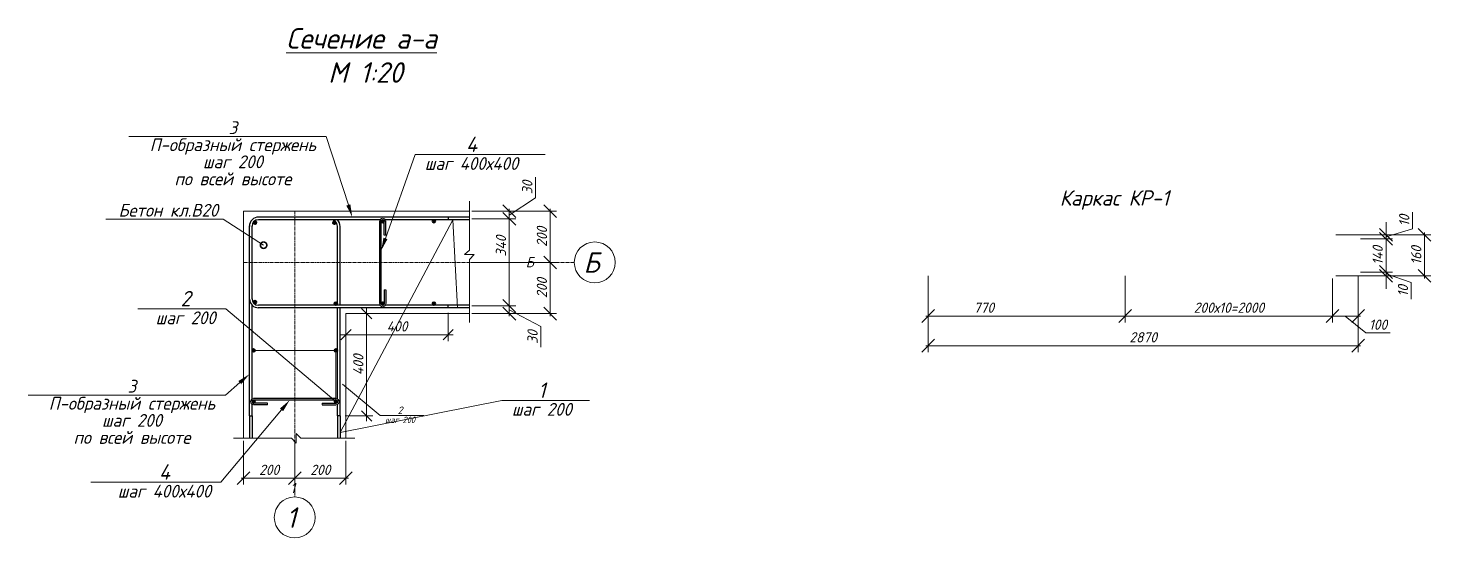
# Model space of a CAD drawing. Header units: millimetres. Extents: x 339888 to 1025294, y -263818 to -40540.
# Drawn here: x 405621 to 411104, y -134283 to -132291 of the extents above; entities that cross this region are included whole.
import ezdxf
from ezdxf import colors
from ezdxf.entities.mleader import LeaderData, LeaderLine
from ezdxf.math import Vec2, Vec3

# ---------------------------------------------------------------- set-up
doc = ezdxf.new("R2010")
doc.units = ezdxf.units.MM
doc.linetypes.add('CENTERX2', pattern=[101.6, 63.5, -12.7, 12.7, -12.7])
doc.layers.get('0').update_dxf_attribs({"lineweight": 15})
for name, color, linetype, lineweight in [('0 @ 10', 7, 'Continuous', 15), ('0 @ 20', 7, 'Continuous', 15), ('Примечания @ 10', 7, 'Continuous', 18), ('Примечания @ 20', 7, 'Continuous', 18), ('Размеры', 250, 'Continuous', 18), ('Размеры @ 20', 250, 'Continuous', 18)]:
    doc.layers.add(name, color=color, linetype=linetype, lineweight=lineweight)
doc.styles.add('ГОСТ 2', font='GOST_Common Italic.ttf', dxfattribs={"height": 2})
doc.styles.add('ГОСТ 2.5', font='GOST_Common Italic.ttf', dxfattribs={"height": 2.5})
doc.styles.add('ГОСТ 3', font='GOST_Common Italic.ttf', dxfattribs={"height": 3})
doc.dimstyles.new('ГОСТ_2.0К', dxfattribs={"dimtxt": 2, "dimasz": 2.5, "dimexe": 1.25, "dimexo": 0.5, "dimtad": 1, "dimdec": 0, "dimtxsty": 'ГОСТ 2', "dimblk": 'OBLIQUE', "dimcen": -2.5, "dimdle": 0.5, "dimclrd": 256, "dimclre": 256, "dimclrt": 256, "dimadec": 1, "dimazin": 0, "dimtfac": 1, "dimtdec": 0, "dimtmove": 0, "dimatfit": 3, "dimfxl": 1, "dimlwd": 15, "dimlwe": 15, "dimarcsym": 1})
doc.dimstyles.new('ГОСТ_2К', dxfattribs={"dimtxt": 2, "dimasz": 2, "dimexe": 1.25, "dimexo": 1, "dimtad": 1, "dimdec": 0, "dimtxsty": 'ГОСТ 2', "dimblk": 'OBLIQUE', "dimcen": -2.5, "dimdle": 1, "dimclrd": 251, "dimclre": 251, "dimclrt": 256, "dimadec": 1, "dimazin": 0, "dimtfac": 1, "dimtdec": 0, "dimtmove": 0, "dimatfit": 3, "dimfxl": 1, "dimlwd": 15, "dimlwe": 15, "dimarcsym": 1})

# ---------------------------------------------------------------- blocks, each defined once
blk = doc.blocks.new('_Oblique')
at = {"color": 0, "linetype": 'ByBlock', "lineweight": -2}
blk.add_line((-0.5, -0.5), (0.5, 0.5), dxfattribs=at)
blk = doc.blocks.new('*D850')
at = {"lineweight": 15, "transparency": 16777216}
for p, q in [((407356, -133006.5), (407686.9, -133006.5)), ((407661.9, -133216.5), (407661.9, -132996.5)), ((407356, -133206.5), (407686.9, -133206.5))]:
    blk.add_line(p, q, dxfattribs=at)
at = {"layer": 'Defpoints', "color": 0, "lineweight": 15, "transparency": 16777216}
for p in [(407346, -133006.5), (407661.9, -133006.5), (407346, -133206.5)]:
    blk.add_point(p, dxfattribs=at)
at = {"lineweight": 15, "transparency": 16777216, "xscale": 50, "yscale": 50, "zscale": 50}
for p, rotation in [((407661.9, -133006.5), 90), ((407661.9, -133206.5), 270)]:
    blk.add_blockref('_Oblique', p, dxfattribs=dict(at, rotation=rotation))
at = {"lineweight": 15, "transparency": 16777216, "insert": (407629.4, -133106.5), "char_height": 40, "attachment_point": 5, "rotation": 90, "style": 'ГОСТ 2'}
blk.add_mtext('200', dxfattribs=at)
blk = doc.blocks.new('*D847')
at = {"lineweight": 15, "transparency": 16777216}
for p, q in [((407356, -133206.5), (407686.9, -133206.5)), ((407661.9, -133196.5), (407661.9, -133416.5)), ((407356, -133406.5), (407686.9, -133406.5))]:
    blk.add_line(p, q, dxfattribs=at)
at = {"layer": 'Defpoints', "color": 0, "lineweight": 15, "transparency": 16777216}
for p in [(407346, -133206.5), (407346, -133406.5), (407661.9, -133406.5)]:
    blk.add_point(p, dxfattribs=at)
at = {"lineweight": 15, "transparency": 16777216, "xscale": 50, "yscale": 50, "zscale": 50}
for p, rotation in [((407661.9, -133206.5), 90), ((407661.9, -133406.5), 270)]:
    blk.add_blockref('_Oblique', p, dxfattribs=dict(at, rotation=rotation))
at = {"lineweight": 15, "transparency": 16777216, "insert": (407629.4, -133306.5), "char_height": 40, "attachment_point": 5, "rotation": 90, "style": 'ГОСТ 2'}
blk.add_mtext('200', dxfattribs=at)
blk = doc.blocks.new('*D849')
at = {"lineweight": 15, "transparency": 16777216}
for p, q in [((407356, -133036.4), (407527, -133036.4)), ((407502, -133026.4), (407502, -133386.7)), ((407356, -133376.7), (407527, -133376.7))]:
    blk.add_line(p, q, dxfattribs=at)
at = {"layer": 'Defpoints', "color": 0, "lineweight": 15, "transparency": 16777216}
for p in [(407346, -133036.4), (407346, -133376.7), (407502, -133376.7)]:
    blk.add_point(p, dxfattribs=at)
at = {"lineweight": 15, "transparency": 16777216, "xscale": 50, "yscale": 50, "zscale": 50}
for p, rotation in [((407502, -133036.4), 90), ((407502, -133376.7), 270)]:
    blk.add_blockref('_Oblique', p, dxfattribs=dict(at, rotation=rotation))
at = {"lineweight": 15, "transparency": 16777216, "insert": (407469.5, -133142.7), "char_height": 40, "attachment_point": 5, "rotation": 90, "style": 'ГОСТ 2'}
blk.add_mtext('340', dxfattribs=at)
blk = doc.blocks.new('*D851')
at = {"lineweight": 15, "transparency": 16777216}
for p, q in [((407356, -133376.7), (407527, -133376.7)), ((407502, -133366.7), (407502, -133416.5)), ((407502, -133391.6), (407625.5, -133457.3)), ((407356, -133406.5), (407527, -133406.5)), ((407625.5, -133457.3), (407625.5, -133538.2))]:
    blk.add_line(p, q, dxfattribs=at)
at = {"layer": 'Defpoints', "color": 0, "lineweight": 15, "transparency": 16777216}
for p in [(407346, -133376.7), (407346, -133406.5), (407502, -133406.5)]:
    blk.add_point(p, dxfattribs=at)
at = {"lineweight": 15, "transparency": 16777216, "xscale": 50, "yscale": 50, "zscale": 50}
for p, rotation in [((407502, -133376.7), 90), ((407502, -133406.5), 270)]:
    blk.add_blockref('_Oblique', p, dxfattribs=dict(at, rotation=rotation))
at = {"lineweight": 15, "transparency": 16777216, "insert": (407593, -133497.8), "char_height": 40, "attachment_point": 5, "rotation": 90, "style": 'ГОСТ 2'}
blk.add_mtext('30', dxfattribs=at)
blk = doc.blocks.new('*D848')
at = {"lineweight": 15, "transparency": 16777216}
for p, q in [((407604.8, -132954.1), (407604.8, -132873.1)), ((407502, -133021.4), (407604.8, -132954.1)), ((407356, -133006.5), (407527, -133006.5)), ((407502, -133046.4), (407502, -132996.5)), ((407356, -133036.4), (407527, -133036.4))]:
    blk.add_line(p, q, dxfattribs=at)
at = {"layer": 'Defpoints', "color": 0, "lineweight": 15, "transparency": 16777216}
for p in [(407346, -133006.5), (407502, -133006.5), (407346, -133036.4)]:
    blk.add_point(p, dxfattribs=at)
at = {"lineweight": 15, "transparency": 16777216, "xscale": 50, "yscale": 50, "zscale": 50}
for p, rotation in [((407502, -133006.5), 90), ((407502, -133036.4), 270)]:
    blk.add_blockref('_Oblique', p, dxfattribs=dict(at, rotation=rotation))
at = {"lineweight": 15, "transparency": 16777216, "insert": (407572.3, -132913.6), "char_height": 40, "attachment_point": 5, "rotation": 90, "style": 'ГОСТ 2'}
blk.add_mtext('30', dxfattribs=at)
blk = doc.blocks.new('*U1012')
at = {"layer": '0 @ 10', "color": 146, "lineweight": 15, "true_color": 0x006066, "style": 'ГОСТ 3'}
blk.add_text('1', height=40, dxfattribs=at).set_placement((406646.5, -134107.8))
at = {"layer": '0 @ 20', "color": 146, "lineweight": 15, "true_color": 0x006066, "style": 'ГОСТ 3'}
blk.add_text('1', height=80, dxfattribs=at).set_placement((406630.3, -134243.5))
blk = doc.blocks.new('*D844')
at = {"lineweight": 15, "transparency": 16777216}
for p, q in [((406463.5, -133903.8), (406463.5, -134074.4)), ((406673.5, -134049.4), (406453.5, -134049.4)), ((406663.5, -134113), (406663.5, -134024.4))]:
    blk.add_line(p, q, dxfattribs=at)
at = {"layer": 'Defpoints', "color": 0, "lineweight": 15, "transparency": 16777216}
for p in [(406463.5, -133893.8), (406463.5, -134049.4), (406663.5, -134123)]:
    blk.add_point(p, dxfattribs=at)
at = {"lineweight": 15, "transparency": 16777216, "xscale": 50, "yscale": 50, "zscale": 50, "rotation": 180}
blk.add_blockref('_Oblique', (406463.5, -134049.4), dxfattribs=at)
at = {"lineweight": 15, "transparency": 16777216, "xscale": 50, "yscale": 50, "zscale": 50}
blk.add_blockref('_Oblique', (406663.5, -134049.4), dxfattribs=at)
at = {"lineweight": 15, "transparency": 16777216, "insert": (406563.5, -134016.9), "char_height": 40, "attachment_point": 5, "style": 'ГОСТ 2'}
blk.add_mtext('200', dxfattribs=at)
blk = doc.blocks.new('*D843')
at = {"lineweight": 15, "transparency": 16777216}
for p, q in [((406663.5, -133903.8), (406663.5, -134074.4)), ((406863.5, -133903.8), (406863.5, -134074.4)), ((406653.5, -134049.4), (406873.5, -134049.4))]:
    blk.add_line(p, q, dxfattribs=at)
at = {"layer": 'Defpoints', "color": 0, "lineweight": 15, "transparency": 16777216}
for p in [(406663.5, -133893.8), (406863.5, -133893.8), (406863.5, -134049.4)]:
    blk.add_point(p, dxfattribs=at)
at = {"lineweight": 15, "transparency": 16777216, "xscale": 50, "yscale": 50, "zscale": 50, "rotation": 180}
blk.add_blockref('_Oblique', (406663.5, -134049.4), dxfattribs=at)
at = {"lineweight": 15, "transparency": 16777216, "xscale": 50, "yscale": 50, "zscale": 50}
blk.add_blockref('_Oblique', (406863.5, -134049.4), dxfattribs=at)
at = {"lineweight": 15, "transparency": 16777216, "insert": (406763.5, -134016.9), "char_height": 40, "attachment_point": 5, "style": 'ГОСТ 2'}
blk.add_mtext('200', dxfattribs=at)
blk = doc.blocks.new('*U1013')
at = {"layer": '0 @ 10', "color": 146, "lineweight": 15, "true_color": 0x006066, "style": 'ГОСТ 3'}
blk.add_text('Б', height=40, dxfattribs=at).set_placement((407566.5, -133225.3))
at = {"layer": '0 @ 20', "color": 146, "lineweight": 15, "true_color": 0x006066, "style": 'ГОСТ 3'}
blk.add_text('Б', height=80, dxfattribs=at).set_placement((407792.2, -133246.7))
blk = doc.blocks.new('*D835')
at = {"lineweight": 15, "transparency": 16777216}
for p, q in [((409139.4, -133259), (409139.4, -133440.8)), ((409909.4, -133259), (409909.4, -133440.8)), ((409129.4, -133415.8), (409919.4, -133415.8))]:
    blk.add_line(p, q, dxfattribs=at)
at = {"layer": 'Defpoints', "color": 0, "lineweight": 15, "transparency": 16777216}
for p in [(409139.4, -133249), (409909.4, -133249), (409909.4, -133415.8)]:
    blk.add_point(p, dxfattribs=at)
at = {"lineweight": 15, "transparency": 16777216, "xscale": 50, "yscale": 50, "zscale": 50, "rotation": 180}
blk.add_blockref('_Oblique', (409139.4, -133415.8), dxfattribs=at)
at = {"lineweight": 15, "transparency": 16777216, "xscale": 50, "yscale": 50, "zscale": 50}
blk.add_blockref('_Oblique', (409909.4, -133415.8), dxfattribs=at)
at = {"lineweight": 15, "transparency": 16777216, "insert": (409356.7, -133383.1), "char_height": 40, "attachment_point": 5, "style": 'ГОСТ 2'}
blk.add_mtext('770', dxfattribs=at)
blk = doc.blocks.new('*D836')
at = {"lineweight": 15, "transparency": 16777216}
for p, q in [((409909.4, -133269), (409909.4, -133440.8)), ((410719.4, -133269), (410719.4, -133440.8)), ((409899.4, -133415.8), (410729.4, -133415.8))]:
    blk.add_line(p, q, dxfattribs=at)
at = {"layer": 'Defpoints', "color": 0, "lineweight": 15, "transparency": 16777216}
for p in [(409909.4, -133259), (410719.4, -133259), (410719.4, -133415.8)]:
    blk.add_point(p, dxfattribs=at)
at = {"lineweight": 15, "transparency": 16777216, "xscale": 50, "yscale": 50, "zscale": 50, "rotation": 180}
blk.add_blockref('_Oblique', (409909.4, -133415.8), dxfattribs=at)
at = {"lineweight": 15, "transparency": 16777216, "xscale": 50, "yscale": 50, "zscale": 50}
blk.add_blockref('_Oblique', (410719.4, -133415.8), dxfattribs=at)
at = {"lineweight": 15, "transparency": 16777216, "insert": (410314.4, -133383.3), "char_height": 40, "attachment_point": 5, "style": 'ГОСТ 2'}
blk.add_mtext('200х10=2000', dxfattribs=at)
blk = doc.blocks.new('*D837')
at = {"lineweight": 15, "transparency": 16777216}
for p, q in [((410719.4, -133269), (410719.4, -133440.8)), ((410819.4, -133259), (410819.4, -133440.8)), ((410709.4, -133415.8), (410829.4, -133415.8)), ((410769.4, -133415.8), (410850.1, -133482.1)), ((410850.1, -133482.1), (410944.4, -133482.1))]:
    blk.add_line(p, q, dxfattribs=at)
at = {"layer": 'Defpoints', "color": 0, "lineweight": 15, "transparency": 16777216}
for p in [(410719.4, -133259), (410819.4, -133249), (410819.4, -133415.8)]:
    blk.add_point(p, dxfattribs=at)
at = {"lineweight": 15, "transparency": 16777216, "xscale": 50, "yscale": 50, "zscale": 50, "rotation": 180}
blk.add_blockref('_Oblique', (410719.4, -133415.8), dxfattribs=at)
at = {"lineweight": 15, "transparency": 16777216, "xscale": 50, "yscale": 50, "zscale": 50}
blk.add_blockref('_Oblique', (410819.4, -133415.8), dxfattribs=at)
at = {"lineweight": 15, "transparency": 16777216, "insert": (410897.3, -133449.6), "char_height": 40, "attachment_point": 5, "style": 'ГОСТ 2'}
blk.add_mtext('100', dxfattribs=at)
blk = doc.blocks.new('*D838')
at = {"lineweight": 15, "transparency": 16777216}
for p, q in [((410829.4, -133114), (410953.5, -133114)), ((410928.5, -133104), (410928.5, -133254)), ((410829.4, -133244), (410953.5, -133244))]:
    blk.add_line(p, q, dxfattribs=at)
at = {"layer": 'Defpoints', "color": 0, "lineweight": 15, "transparency": 16777216}
for p in [(410819.4, -133114), (410819.4, -133244), (410928.5, -133244)]:
    blk.add_point(p, dxfattribs=at)
at = {"lineweight": 15, "transparency": 16777216, "xscale": 50, "yscale": 50, "zscale": 50}
for p, rotation in [((410928.5, -133114), 90), ((410928.5, -133244), 270)]:
    blk.add_blockref('_Oblique', p, dxfattribs=dict(at, rotation=rotation))
at = {"lineweight": 15, "transparency": 16777216, "insert": (410896, -133179), "char_height": 40, "attachment_point": 5, "rotation": 90, "style": 'ГОСТ 2'}
blk.add_mtext('140', dxfattribs=at)
blk = doc.blocks.new('*D839')
at = {"lineweight": 15, "transparency": 16777216}
for p, q in [((410928.5, -133244), (410928.5, -133194)), ((410732.4, -133259), (410953.5, -133259)), ((410829.4, -133244), (410953.5, -133244)), ((410928.5, -133244), (410928.5, -133259)), ((410928.5, -133244), (410928.5, -133259)), ((410928.5, -133251.5), (411027.2, -133284.9)), ((410928.5, -133259), (410928.5, -133309)), ((411027.2, -133284.9), (411027.2, -133350.2))]:
    blk.add_line(p, q, dxfattribs=at)
at = {"layer": 'Defpoints', "color": 0, "lineweight": 15, "transparency": 16777216}
for p in [(410722.4, -133259), (410819.4, -133244), (410928.5, -133259)]:
    blk.add_point(p, dxfattribs=at)
at = {"lineweight": 15, "transparency": 16777216, "xscale": 50, "yscale": 50, "zscale": 50}
for p, rotation in [((410928.5, -133244), 270), ((410928.5, -133259), 90)]:
    blk.add_blockref('_Oblique', p, dxfattribs=dict(at, rotation=rotation))
at = {"lineweight": 15, "transparency": 16777216, "insert": (410994.7, -133317.5), "char_height": 40, "attachment_point": 5, "rotation": 90, "style": 'ГОСТ 2'}
blk.add_mtext('10', dxfattribs=at)
blk = doc.blocks.new('*D840')
at = {"lineweight": 15, "transparency": 16777216}
for p, q in [((411032.2, -133075.4), (411032.2, -133010.1)), ((410928.5, -133099), (410928.5, -133049)), ((410732.4, -133099), (410953.5, -133099)), ((410829.4, -133114), (410953.5, -133114)), ((410928.5, -133106.5), (411032.2, -133075.4)), ((410928.5, -133114), (410928.5, -133099)), ((410928.5, -133114), (410928.5, -133099)), ((410928.5, -133114), (410928.5, -133164))]:
    blk.add_line(p, q, dxfattribs=at)
at = {"layer": 'Defpoints', "color": 0, "lineweight": 15, "transparency": 16777216}
for p in [(410722.4, -133099), (410819.4, -133114), (410928.5, -133099)]:
    blk.add_point(p, dxfattribs=at)
at = {"lineweight": 15, "transparency": 16777216, "xscale": 50, "yscale": 50, "zscale": 50}
for p, rotation in [((410928.5, -133099), 270), ((410928.5, -133114), 90)]:
    blk.add_blockref('_Oblique', p, dxfattribs=dict(at, rotation=rotation))
at = {"lineweight": 15, "transparency": 16777216, "insert": (410999.7, -133042.7), "char_height": 40, "attachment_point": 5, "rotation": 90, "style": 'ГОСТ 2'}
blk.add_mtext('10', dxfattribs=at)
blk = doc.blocks.new('*D841')
at = {"lineweight": 15, "transparency": 16777216}
for p, q in [((410732.4, -133099), (411104.1, -133099)), ((411079.1, -133089), (411079.1, -133269)), ((410732.4, -133259), (411104.1, -133259))]:
    blk.add_line(p, q, dxfattribs=at)
at = {"layer": 'Defpoints', "color": 0, "lineweight": 15, "transparency": 16777216}
for p in [(410722.4, -133099), (410722.4, -133259), (411079.1, -133259)]:
    blk.add_point(p, dxfattribs=at)
at = {"lineweight": 15, "transparency": 16777216, "xscale": 50, "yscale": 50, "zscale": 50}
for p, rotation in [((411079.1, -133099), 90), ((411079.1, -133259), 270)]:
    blk.add_blockref('_Oblique', p, dxfattribs=dict(at, rotation=rotation))
at = {"lineweight": 15, "transparency": 16777216, "insert": (411046.6, -133179), "char_height": 40, "attachment_point": 5, "rotation": 90, "style": 'ГОСТ 2'}
blk.add_mtext('160', dxfattribs=at)
blk = doc.blocks.new('*D842')
at = {"lineweight": 15, "transparency": 16777216}
for p, q in [((409139.4, -133259), (409139.4, -133556.8)), ((410819.4, -133259), (410819.4, -133556.8)), ((410829.4, -133531.8), (409129.4, -133531.8))]:
    blk.add_line(p, q, dxfattribs=at)
at = {"layer": 'Defpoints', "color": 0, "lineweight": 15, "transparency": 16777216}
for p in [(409139.4, -133249), (410819.4, -133249), (409139.4, -133531.8)]:
    blk.add_point(p, dxfattribs=at)
at = {"lineweight": 15, "transparency": 16777216, "xscale": 50, "yscale": 50, "zscale": 50, "rotation": 180}
blk.add_blockref('_Oblique', (409139.4, -133531.8), dxfattribs=at)
at = {"lineweight": 15, "transparency": 16777216, "xscale": 50, "yscale": 50, "zscale": 50}
blk.add_blockref('_Oblique', (410819.4, -133531.8), dxfattribs=at)
at = {"lineweight": 15, "transparency": 16777216, "insert": (409979.4, -133499), "char_height": 40, "attachment_point": 5, "style": 'ГОСТ 2'}
blk.add_mtext('2870', dxfattribs=at)
blk = doc.blocks.new('*D845')
at = {"layer": 'Defpoints', "color": 0, "lineweight": 15, "transparency": 16777216}
for p in [(407263.2, -133383.5), (406863.5, -133406.5), (407263.2, -133488.9)]:
    blk.add_point(p, dxfattribs=at)
at = {"layer": 'Размеры', "color": 251, "lineweight": 15, "transparency": 16777216}
for p, q in [((406863.5, -133426.5), (406863.5, -133513.9)), ((407263.2, -133403.5), (407263.2, -133513.9)), ((406843.5, -133488.9), (407283.2, -133488.9))]:
    blk.add_line(p, q, dxfattribs=at)
at = {"layer": 'Размеры', "color": 251, "lineweight": 15, "transparency": 16777216, "xscale": 40, "yscale": 40, "zscale": 40, "rotation": 180}
blk.add_blockref('_Oblique', (406863.5, -133488.9), dxfattribs=at)
at = {"layer": 'Размеры', "color": 251, "lineweight": 15, "transparency": 16777216, "xscale": 40, "yscale": 40, "zscale": 40}
blk.add_blockref('_Oblique', (407263.2, -133488.9), dxfattribs=at)
at = {"layer": 'Размеры', "lineweight": 15, "transparency": 16777216, "insert": (407063.3, -133456.4), "char_height": 40, "attachment_point": 5, "style": 'ГОСТ 2'}
blk.add_mtext('400', dxfattribs=at)
blk = doc.blocks.new('_DotSmall')
at = {"color": 0, "linetype": 'ByBlock', "const_width": 0.5}
blk.add_lwpolyline([(-0.0625, 0, 1), (0.0625, 0, 1)], format="xyb", close=True, dxfattribs=at)
blk = doc.blocks.new('*D846')
at = {"layer": 'Defpoints', "color": 0, "lineweight": 15, "transparency": 16777216}
for p in [(406863.5, -133406.5), (406840.5, -133806.2), (406944.3, -133806.2)]:
    blk.add_point(p, dxfattribs=at)
at = {"layer": 'Размеры', "color": 251, "lineweight": 15, "transparency": 16777216}
for p, q in [((406944.3, -133386.5), (406944.3, -133826.2)), ((406883.5, -133406.5), (406969.3, -133406.5)), ((406860.5, -133806.2), (406969.3, -133806.2))]:
    blk.add_line(p, q, dxfattribs=at)
at = {"layer": 'Размеры', "color": 251, "lineweight": 15, "transparency": 16777216, "xscale": 40, "yscale": 40, "zscale": 40}
for p, rotation in [((406944.3, -133406.5), 90), ((406944.3, -133806.2), 270)]:
    blk.add_blockref('_Oblique', p, dxfattribs=dict(at, rotation=rotation))
at = {"layer": 'Размеры', "lineweight": 15, "transparency": 16777216, "insert": (406911.8, -133606.3), "char_height": 40, "attachment_point": 5, "rotation": 90, "style": 'ГОСТ 2'}
blk.add_mtext('400', dxfattribs=at)
blk = doc.blocks.new('_None')

msp = doc.modelspace()

# ---------------------------------------------------------------- hatches: boundary and pattern name
at = {"lineweight": 15, "ltscale": 0.2}
h = msp.add_hatch(color=252, dxfattribs=at)
h.dxf.hatch_style = 1
edge = h.paths.add_edge_path()
edge.add_arc((406508.29708, -133050.9954), 6, 0, 360)
h = msp.add_hatch(color=252, dxfattribs=at)
h.dxf.hatch_style = 1
edge = h.paths.add_edge_path()
edge.add_arc((406818.53404, -133051.1115), 6, 0, 360)
h = msp.add_hatch(color=252, dxfattribs=at)
h.dxf.hatch_style = 1
edge = h.paths.add_edge_path()
edge.add_arc((407007.4131, -133045.48121), 6, 0, 360)
h = msp.add_hatch(color=252, dxfattribs=at)
h.dxf.hatch_style = 1
edge = h.paths.add_edge_path()
edge.add_arc((407207.4131, -133045.48121), 6, 0, 360)
h = msp.add_hatch(color=252, dxfattribs=at)
h.dxf.hatch_style = 1
edge = h.paths.add_edge_path()
edge.add_arc((406508.39833, -133361.86578), 6, 0, 360)
h = msp.add_hatch(color=252, dxfattribs=at)
h.dxf.hatch_style = 1
edge = h.paths.add_edge_path()
edge.add_arc((406824.16433, -133367.48121), 6, 0, 360)
h = msp.add_hatch(color=252, dxfattribs=at)
h.dxf.hatch_style = 1
edge = h.paths.add_edge_path()
edge.add_arc((407007.4131, -133367.48121), 6, 0, 360)
h = msp.add_hatch(color=252, dxfattribs=at)
h.dxf.hatch_style = 1
edge = h.paths.add_edge_path()
edge.add_arc((407207.4131, -133367.48121), 6, 0, 360)
h = msp.add_hatch(color=252, dxfattribs=at)
h.dxf.hatch_style = 1
edge = h.paths.add_edge_path()
edge.add_arc((406502.47361, -133550.4207), 6, 0, 360)
h = msp.add_hatch(color=252, dxfattribs=at)
h.dxf.hatch_style = 1
edge = h.paths.add_edge_path()
edge.add_arc((406824.47361, -133550.4207), 6, 0, 360)
h = msp.add_hatch(color=252, dxfattribs=at)
h.dxf.hatch_style = 1
edge = h.paths.add_edge_path()
edge.add_arc((406502.47361, -133750.4207), 6, 0, 360)
h = msp.add_hatch(color=252, dxfattribs=at)
h.dxf.hatch_style = 1
edge = h.paths.add_edge_path()
edge.add_arc((406824.47361, -133750.4207), 6, 0, 360)

# ---------------------------------------------------------------- linework, layer by layer
at = {"color": 146, "linetype": 'CENTERX2', "lineweight": 15, "ltscale": 0.2, "true_color": 0x006871}
for p, q in [((406663.47361, -133006.48121), (406663.47361, -134123.03437)), ((406463.47361, -133206.48121), (407756.12883, -133206.48121))]:
    msp.add_line(p, q, dxfattribs=at)
at = {"lineweight": 30, "ltscale": 0.2}
for p, q in [((406486.47361, -133806.17025), (406486.47361, -133063.48121)), ((406496.47361, -133348.48121), (406496.47361, -133064.48121)), ((407234.16265, -133029.48121), (406521.47361, -133029.46693)), ((406805.47361, -133039.48121), (406521.47361, -133039.48121)), ((406997.0208, -133039.48121), (406805.47361, -133039.48121)), ((406830.47361, -133373.48121), (406830.47361, -133063.48121)), ((406840.47361, -133373.48121), (406840.47361, -133063.48121)), ((406995.4131, -133367.48131), (406995.4131, -133045.48121)), ((407001.4131, -133367.48121), (407001.4131, -133045.48121)), ((407013.4131, -133099.48121), (407013.4131, -133045.48121)), ((407263.16265, -133039.48121), (407017.80541, -133039.48121)), ((407019.4131, -133099.48121), (407019.4131, -133045.48121)), ((407345.99778, -133029.48121), (407234.16265, -133029.48121)), ((407263.16265, -133029.48121), (407263.16265, -133039.48121)), ((407345.99778, -133039.48121), (407263.16265, -133039.48121)), ((407013.4131, -133313.48121), (407013.4131, -133367.48121)), ((407019.4131, -133313.48121), (407019.4131, -133367.48121)), ((406496.47361, -133740.0284), (406496.47361, -133372.99651)), ((407346.73338, -133383.48121), (406520.47361, -133383.48121)), ((406997.0208, -133373.48121), (406521.4735, -133373.48121)), ((406830.47361, -133740.0284), (406830.47361, -133383.48121)), ((406840.47361, -133806.17025), (406840.47361, -133383.48121)), ((407346.73338, -133373.48121), (407017.80541, -133373.48121)), ((407263.16265, -133383.48121), (407263.16265, -133373.48121)), ((406496.47361, -133806.17025), (406496.47361, -133760.81301)), ((406824.47371, -133738.4207), (406502.47361, -133738.4207)), ((406824.47361, -133744.4207), (406502.47361, -133744.4207)), ((406556.47361, -133756.4207), (406502.47361, -133756.4207)), ((406556.47361, -133762.4207), (406502.47361, -133762.4207)), ((406770.47361, -133756.4207), (406824.47361, -133756.4207)), ((406770.47361, -133762.4207), (406824.47361, -133762.4207)), ((406830.47361, -133806.17025), (406830.47361, -133760.81301)), ((406486.47361, -133806.17025), (406486.47361, -133893.01854)), ((406486.47361, -133806.17025), (406496.47361, -133806.17025)), ((406496.47361, -133806.17025), (406496.47361, -133893.01854)), ((406830.47361, -133806.17025), (406830.47361, -133893.01854)), ((406840.47361, -133806.17025), (406830.47361, -133806.17025)), ((406840.47361, -133806.17025), (406840.47361, -133893.01854))]:
    msp.add_line(p, q, dxfattribs=at)
at = {"lineweight": 15}
for p, q in [((407013.4131, -133099.48121), (407019.4131, -133099.48121)), ((407013.4131, -133313.48121), (407019.4131, -133313.48121)), ((406556.47361, -133756.4207), (406556.47361, -133762.4207)), ((406770.47361, -133756.4207), (406770.47361, -133762.4207))]:
    msp.add_line(p, q, dxfattribs=at)
at = {"ltscale": 0.2}
for points in [[(407345.99778, -133006.48121), (406463.47361, -133006.48121), (406463.47361, -133893.75414)], [(407345.99778, -133406.48121), (406863.47361, -133406.48121), (406863.47361, -133893.75414)]]:
    msp.add_lwpolyline(points, dxfattribs=at)
at = {"lineweight": 15}
for points in [[(407345.99778, -132967.33473), (407345.99778, -133158.03299), (407326.70329, -133175.78183), (407364.30084, -133175.78183), (407345.99778, -133195.09214), (407345.99778, -133441.04313)], [(406424.32713, -133893.75414), (406650.798, -133893.75414), (406668.54683, -133913.04864), (406668.54683, -133875.45109), (406687.85714, -133893.75414), (406898.03553, -133893.75414)]]:
    msp.add_lwpolyline(points, dxfattribs=at)
at = {"lineweight": 35, "ltscale": 0.2}
for centre in [(406508.29708, -133050.9954), (406818.53404, -133051.1115), (407007.4131, -133045.48121), (407207.4131, -133045.48121), (406508.39833, -133361.86578), (406824.16433, -133367.48121), (407007.4131, -133367.48121), (407207.4131, -133367.48121), (406502.47361, -133550.4207), (406824.47361, -133550.4207), (406502.47361, -133750.4207), (406824.47361, -133750.4207)]:
    msp.add_circle(centre, 6, dxfattribs=at)
at = {"color": 146, "lineweight": 15, "true_color": 0x006871}
for centre in [(407836.12883, -133206.48121), (407836.12883, -133206.48121), (406663.47361, -134203.03437)]:
    msp.add_circle(centre, 80, dxfattribs=at)
at = {"lineweight": 30, "ltscale": 0.2}
for centre, radius, start, end in [((406521.47361, -133064.48121), 35.01428, 88.363423, 181.63657704), ((406521.47361, -133064.48121), 25, 90, 180), ((406805.47361, -133064.48121), 35.01428, 88.363423, 91.636577), ((406805.47361, -133064.48121), 25, 0, 90), ((406805.47361, -133064.48121), 35.01428, 358.36342296, 45.5608428), ((406521.47361, -133348.48121), 35.01428, 181.636577, 271.63657704), ((406521.47361, -133348.48121), 25, 180, 270)]:
    msp.add_arc(centre, radius, start, end, dxfattribs=at)
at = {"lineweight": 15}
for centre, start, end in [((407007.4131, -133045.48121), 360, 180), ((407007.4131, -133367.48121), 180, 0), ((406502.47361, -133750.4207), 90, 270), ((406824.47361, -133750.4207), 270, 90)]:
    msp.add_arc(centre, 12, start, end, dxfattribs=at)

# ---------------------------------------------------------------- block references
at = {"color": 1, "lineweight": 60}
for name in ['*U1013', '*U1012']:
    msp.add_blockref(name, (0, 0), dxfattribs=at)

# ---------------------------------------------------------------- texts
at = {"layer": '0 @ 20', "lineweight": 15, "ltscale": 0.5, "style": 'ГОСТ 3'}
msp.add_text('Каркас КР-1', height=60, dxfattribs=at).set_placement((409653.3553, -132984.56678))
at = {"layer": 'Размеры @ 20', "lineweight": 15, "insert": (406594.95893, -132290.9287), "char_height": 80, "attachment_point": 1, "style": 'ГОСТ 3'}
msp.add_mtext_dynamic_manual_height_columns('\\pi35.142;{\\LСечение а-а}\\P\\pi199.29;М 1:20', width=678.8296812, gutter_width=300, heights=[0], dxfattribs=at)

# ---------------------------------------------------------------- dimensions: what is measured, and where the dimension line sits
at = {"layer": '0 @ 20', "lineweight": 15}
for base, p1, p2, angle, override, picture, middle in [((407501.9908, -133006.48121), (407345.99778, -133036.4167), (407345.99778, -133006.48121), 270, {"dimscale": 20, "dimtix": 0, "dimtofl": 1, "dimtmove": 1, "dimatfit": 3}, '*D848', (407604.77578, -132941.58289)), ((407501.9908, -133376.66952), (407345.99778, -133036.4167), (407345.99778, -133376.66952), 270, {"dimscale": 20, "dimtix": 0, "dimtofl": 1, "dimtmove": 0, "dimatfit": 3}, '*D849', (407501.9908, -133142.66435)), ((409909.44595, -133415.8345), (409139.44595, -133248.98298), (409909.44595, -133248.98298), 180, {"dimscale": 20, "dimtix": 0, "dimtofl": 1, "dimtmove": 0, "dimatfit": 3}, '*D835', (409356.72297, -133415.8345)), ((407501.9908, -133406.48121), (407345.99778, -133376.66952), (407345.99778, -133406.48121), 270, {"dimscale": 20, "dimtix": 0, "dimtofl": 1, "dimtmove": 1, "dimatfit": 3}, '*D851', (407625.48295, -133469.76845))]:
    dim = msp.add_linear_dim(base=base, p1=p1, p2=p2, angle=angle, dimstyle='ГОСТ_2.0К', override=override, dxfattribs=at)
    dim.commit()
    dim.dimension.update_dxf_attribs({"geometry": picture, "text_midpoint": middle, "dimtype": 160})
for base, p1, p2, angle, picture, middle in [((407661.8623, -133006.48121), (407345.99778, -133206.48121), (407345.99778, -133006.48121), 270, '*D850', (407629.3623, -133106.48121)), ((411079.07762, -133258.98298), (410722.44595, -133098.98298), (410722.44595, -133258.98298), 90, '*D841', (411046.57762, -133178.98298)), ((407661.8623, -133406.48121), (407345.99778, -133206.48121), (407345.99778, -133406.48121), 270, '*D847', (407629.3623, -133306.48121))]:
    dim = msp.add_linear_dim(base=base, p1=p1, p2=p2, angle=angle, dimstyle='ГОСТ_2.0К', override={"dimscale": 20, "dimtix": 0, "dimtofl": 1, "dimtmove": 0, "dimatfit": 3}, dxfattribs=at)
    dim.commit()
    dim.dimension.update_dxf_attribs({"geometry": picture, "text_midpoint": middle})
for base, p1, p2, angle, text, override, picture, middle in [((410928.45291, -133098.98298), (410819.38969, -133113.98298), (410722.44595, -133098.98298), 90, '10', {"dimscale": 20, "dimtix": 0, "dimtofl": 1, "dimtmove": 1, "dimatfit": 3}, '*D840', (410999.70291, -133062.85798)), ((410928.45291, -133243.98298), (410819.38969, -133113.98298), (410819.38969, -133243.98298), 90, '140', {"dimscale": 20, "dimtix": 0, "dimtofl": 1, "dimtmove": 0, "dimatfit": 3}, '*D838', (410895.95291, -133178.98298)), ((410719.44595, -133415.8345), (409909.44595, -133258.98298), (410719.44595, -133258.98298), 180, '200х10=2000', {"dimscale": 20, "dimtix": 0, "dimtofl": 1, "dimtmove": 0, "dimatfit": 3}, '*D836', (410314.44595, -133383.3345))]:
    dim = msp.add_linear_dim(base=base, p1=p1, p2=p2, angle=angle, text=text, dimstyle='ГОСТ_2.0К', override=override, dxfattribs=at)
    dim.commit()
    dim.dimension.update_dxf_attribs({"geometry": picture, "text_midpoint": middle})
for base, p1, p2, angle, text, picture, middle in [((410928.45291, -133258.98298), (410819.38969, -133243.98298), (410722.44595, -133258.98298), 90, '10', '*D839', (411027.20291, -133297.39226)), ((410819.38969, -133415.8345), (410719.44595, -133258.98298), (410819.38969, -133248.98298), 180, '100', '*D837', (410862.61758, -133482.0845))]:
    dim = msp.add_linear_dim(base=base, p1=p1, p2=p2, angle=angle, text=text, dimstyle='ГОСТ_2.0К', override={"dimscale": 20, "dimtix": 0, "dimtofl": 1, "dimtmove": 1, "dimatfit": 3}, dxfattribs=at)
    dim.commit()
    dim.dimension.update_dxf_attribs({"geometry": picture, "text_midpoint": middle, "dimtype": 160})
dim = msp.add_linear_dim(base=(409139.44595, -133531.79684), p1=(410819.38969, -133248.98298), p2=(409139.44595, -133248.98298), text='2870', dimstyle='ГОСТ_2.0К', override={"dimscale": 20, "dimtix": 0, "dimtofl": 1, "dimtmove": 0, "dimatfit": 3}, dxfattribs=at)
dim.commit()
dim.dimension.update_dxf_attribs({"geometry": '*D842', "text_midpoint": (409979.41782, -133499.03927)})
for base, p1, p2, picture, middle in [((406463.47361, -134049.35224), (406663.47361, -134123.03437), (406463.47361, -133893.75414), '*D844', (406563.47361, -134016.85224)), ((406863.47361, -134049.35224), (406663.47361, -133893.75414), (406863.47361, -133893.75414), '*D843', (406763.47361, -134016.85224))]:
    dim = msp.add_linear_dim(base=base, p1=p1, p2=p2, dimstyle='ГОСТ_2.0К', override={"dimscale": 20, "dimtix": 0, "dimtofl": 1, "dimtmove": 0, "dimatfit": 3}, dxfattribs=at)
    dim.commit()
    dim.dimension.update_dxf_attribs({"geometry": picture, "text_midpoint": middle})
at = {"layer": 'Размеры @ 20', "lineweight": 15}
dim = msp.add_linear_dim(base=(406944.28283, -133806.17025), p1=(406863.47361, -133406.48121), p2=(406840.47361, -133806.17025), angle=90, dimstyle='ГОСТ_2К', override={"dimscale": 20, "dimtix": 0, "dimtofl": 1, "dimtmove": 0, "dimatfit": 3}, dxfattribs=at)
dim.commit()
dim.dimension.update_dxf_attribs({"geometry": '*D846', "text_midpoint": (406911.78283, -133606.32573)})
dim = msp.add_linear_dim(base=(407263.16265, -133488.87376), p1=(406863.47361, -133406.48121), p2=(407263.16265, -133383.48121), dimstyle='ГОСТ_2К', override={"dimscale": 20, "dimtix": 0, "dimtofl": 1, "dimtmove": 0, "dimatfit": 3}, dxfattribs=at)
dim.commit()
dim.dimension.update_dxf_attribs({"geometry": '*D845', "text_midpoint": (407063.31813, -133456.37376)})

# ---------------------------------------------------------------- leaders
at = {"layer": 'Примечания @ 10', "lineweight": 15}
ml = msp.add_multileader_mtext('Standard', dxfattribs=at)
ml.set_content('2\\P{\\H0.83333x;шаг 200}', color=256, style='ГОСТ 2.5')
ml.set_leader_properties(color=251, linetype='ByLayer', lineweight=15)
ml.set_arrow_properties(name='NONE')
ml.build(insert=Vec2(0, 0))
ml.multileader.update_dxf_attribs({"text_left_attachment_type": 6, "text_right_attachment_type": 6, "dogleg_length": 0.68615, "arrow_head_size": 0, "scale": 10})
ctx = ml.context
ctx.base_point, ctx.scale, ctx.char_height, ctx.arrow_head_size, ctx.landing_gap_size, ctx.plane_origin = Vec3(407003.63985, -133804.27416), 10, 30, 0, 10, Vec3(406864.63023, -133575.387)
ctx.left_attachment, ctx.right_attachment, ctx.text_align_type = 6, 6, 1
notes = []
notes.append((ctx, [(0, (1, 1, 0), (406996.7783, -133804.27416), (1, 0), 6.86155, [(1, [(406850.47361, -133681.53674)], 0, [])])]))
ctx.mtext.insert, ctx.mtext.alignment, ctx.mtext.line_spacing_factor, ctx.mtext.flow_direction = Vec3(407075.13582, -133769.27418), 2, 0.8, 5
at = {"layer": 'Примечания @ 20', "lineweight": 15}
ml = msp.add_multileader_mtext('Standard', dxfattribs=at)
ml.set_content('3\\PП-образный стержень\\Pшаг 200 \\Pпо всей высоте', color=256, style='ГОСТ 2.5')
ml.set_leader_properties(color=251, linetype='ByLayer', lineweight=15)
ml.build(insert=Vec2(0, 0))
ml.multileader.update_dxf_attribs({"text_left_attachment_type": 6, "text_right_attachment_type": 6, "dogleg_length": 0, "arrow_head_size": 50, "scale": 20})
ctx = ml.context
ctx.base_point, ctx.scale, ctx.char_height, ctx.arrow_head_size, ctx.landing_gap_size, ctx.plane_origin = Vec3(406056.91373, -132714.94106), 20, 50, 50, 20, Vec3(406888.37379, -132787.41793)
ctx.left_attachment, ctx.right_attachment, ctx.text_align_type = 6, 6, 1
notes.append((ctx, [(0, (1, 1, 0), (406786.72433, -132714.94106), (-1, 0), 0, [(0, [(406888.37379, -133029.47438)], 0, [])])]))
ctx.mtext.insert, ctx.mtext.alignment, ctx.mtext.line_spacing_factor, ctx.mtext.flow_direction = Vec3(406421.81903, -132654.94106), 2, 0.8, 5
ml = msp.add_multileader_mtext('Standard', dxfattribs=at)
ml.set_content('4\\P{\\H0.83333x;шаг 400х400}', color=256, style='ГОСТ 2.5')
ml.set_leader_properties(color=251, linetype='ByLayer', lineweight=15)
ml.build(insert=Vec2(0, 0))
ml.multileader.update_dxf_attribs({"text_left_attachment_type": 6, "text_right_attachment_type": 6, "dogleg_length": 0, "arrow_head_size": 50, "scale": 20})
ctx = ml.context
ctx.base_point, ctx.scale, ctx.char_height, ctx.arrow_head_size, ctx.landing_gap_size, ctx.plane_origin = Vec3(407133.79995, -132784.94112), 20, 60, 50, 20, Vec3(407001.4131, -133159.84203)
ctx.left_attachment, ctx.right_attachment, ctx.text_align_type = 6, 6, 1
notes.append((ctx, [(0, (1, 1, 0), (407133.79995, -132784.94112), (1, 0), 0, [(0, [(407001.4131, -133159.84203)], 0, [])])]))
ctx.mtext.insert, ctx.mtext.alignment, ctx.mtext.line_spacing_factor, ctx.mtext.flow_direction = Vec3(407354.44308, -132714.94116), 2, 0.8, 5
ml = msp.add_multileader_mtext('Standard', dxfattribs=at)
ml.set_content('Бетон кл.В20', color=256, style='ГОСТ 2.5')
ml.set_leader_properties(color=251, linetype='ByLayer', lineweight=15)
ml.set_arrow_properties(name='DOTSMALL')
ml.build(insert=Vec2(0, 0))
ml.multileader.update_dxf_attribs({"text_left_attachment_type": 6, "text_right_attachment_type": 6, "dogleg_length": 0, "arrow_head_size": 50, "scale": 20})
ctx = ml.context
ctx.base_point, ctx.scale, ctx.char_height, ctx.arrow_head_size, ctx.landing_gap_size, ctx.plane_origin = Vec3(405930.72947, -133037.60745), 20, 50, 50, 20, Vec3(407299.2153, -133066.77572)
ctx.left_attachment, ctx.right_attachment, ctx.text_align_type = 6, 6, 2
notes.append((ctx, [(1, (1, 1, 0), (406384.21432, -133037.60745), (-1, 0), 0, [(0, [(406541.67055, -133139.05813)], 0, [])])]))
ctx.mtext.insert, ctx.mtext.alignment, ctx.mtext.flow_direction = Vec3(406364.21432, -132977.60745), 3, 5
ml = msp.add_multileader_mtext('Standard', dxfattribs=at)
ml.set_content('1\\P{\\H0.83333x;шаг 200}', color=256, style='ГОСТ 2.5')
ml.set_leader_properties(color=251, linetype='ByLayer', lineweight=15)
ml.set_arrow_properties(name='NONE')
ml.build(insert=Vec2(0, 0))
ml.multileader.update_dxf_attribs({"text_left_attachment_type": 6, "text_right_attachment_type": 6, "dogleg_length": 0.68615, "arrow_head_size": 0, "scale": 20})
ctx = ml.context
ctx.base_point, ctx.scale, ctx.char_height, ctx.arrow_head_size, ctx.landing_gap_size, ctx.plane_origin = Vec3(407486.24868, -133745.46724), 20, 60, 0, 20, Vec3(407207.4131, -133377.48121)
ctx.left_attachment, ctx.right_attachment, ctx.text_align_type = 6, 6, 1
notes.append((ctx, [(0, (1, 1, 0), (407472.52558, -133745.46724), (1, 0), 13.7231, [(2, [(407299.87363, -133383.48121), (407280.94563, -133039.48121), (406840.47361, -133871.60819)], 0, [])])]))
ctx.mtext.insert, ctx.mtext.alignment, ctx.mtext.line_spacing_factor, ctx.mtext.flow_direction = Vec3(407629.24061, -133675.46728), 2, 0.8, 5
ml = msp.add_multileader_mtext('Standard', dxfattribs=at)
ml.set_content('2\\P{\\H0.83333x;шаг 200}', color=256, style='ГОСТ 2.5')
ml.set_leader_properties(color=251, linetype='ByLayer', lineweight=15)
ml.set_arrow_properties(name='NONE')
ml.build(insert=Vec2(0, 0))
ml.multileader.update_dxf_attribs({"text_left_attachment_type": 6, "text_right_attachment_type": 6, "dogleg_length": 0.68615, "arrow_head_size": 0, "scale": 20})
ctx = ml.context
ctx.base_point, ctx.scale, ctx.char_height, ctx.arrow_head_size, ctx.landing_gap_size, ctx.plane_origin = Vec3(406094.16559, -133387.85286), 20, 60, 0, 20, Vec3(406105.00946, -133158.96569)
ctx.left_attachment, ctx.right_attachment, ctx.text_align_type = 6, 6, 1
notes.append((ctx, [(1, (1, 1, 0), (406393.87255, -133387.85286), (-1, 0), 13.7231, [(2, [(406502.47361, -133550.4207), (406824.47361, -133550.4207), (406824.47361, -133750.4207)], 0, [])])]))
ctx.mtext.insert, ctx.mtext.alignment, ctx.mtext.line_spacing_factor, ctx.mtext.flow_direction = Vec3(406237.15752, -133317.8529), 2, 0.8, 5
ml = msp.add_multileader_mtext('Standard', dxfattribs=at)
ml.set_content('3\\PП-образный стержень\\Pшаг 200 \\Pпо всей высоте', color=256, style='ГОСТ 2.5')
ml.set_leader_properties(color=251, linetype='ByLayer', lineweight=15)
ml.build(insert=Vec2(0, 0))
ml.multileader.update_dxf_attribs({"text_left_attachment_type": 6, "text_right_attachment_type": 6, "dogleg_length": 0, "arrow_head_size": 50, "scale": 20})
ctx = ml.context
ctx.base_point, ctx.scale, ctx.char_height, ctx.arrow_head_size, ctx.landing_gap_size, ctx.plane_origin = Vec3(405662.43532, -133725.28596), 20, 50, 50, 20, Vec3(406476.47361, -133641.05827)
ctx.left_attachment, ctx.right_attachment, ctx.text_align_type = 6, 6, 1
notes.append((ctx, [(0, (1, 1, 0), (406392.24593, -133725.28596), (-1, 0), 0, [(0, [(406486.47361, -133643.2519)], 0, [])])]))
ctx.mtext.insert, ctx.mtext.alignment, ctx.mtext.line_spacing_factor, ctx.mtext.flow_direction = Vec3(406027.34063, -133665.28596), 2, 0.8, 5
ml = msp.add_multileader_mtext('Standard', dxfattribs=at)
ml.set_content('4\\P{\\H0.83333x;шаг 400х400}', color=256, style='ГОСТ 2.5')
ml.set_leader_properties(color=251, linetype='ByLayer', lineweight=15)
ml.build(insert=Vec2(0, 0))
ml.multileader.update_dxf_attribs({"text_left_attachment_type": 6, "text_right_attachment_type": 6, "dogleg_length": 0, "arrow_head_size": 50, "scale": 20})
ctx = ml.context
ctx.base_point, ctx.scale, ctx.char_height, ctx.arrow_head_size, ctx.landing_gap_size, ctx.plane_origin = Vec3(405933.79247, -134065.29823), 20, 60, 50, 20, Vec3(406762.62291, -133902.61293)
ctx.left_attachment, ctx.right_attachment, ctx.text_align_type = 6, 6, 1
notes.append((ctx, [(1, (1, 1, 0), (406375.07874, -134065.29823), (-1, 0), 0, [(0, [(406643.78849, -133744.4207)], 0, [])])]))
ctx.mtext.insert, ctx.mtext.alignment, ctx.mtext.line_spacing_factor, ctx.mtext.flow_direction = Vec3(406154.43561, -133995.29827), 2, 0.8, 5
for ctx, leaders in notes:
    for number, flags, end, landing, length, lines in leaders:
        leader = LeaderData()
        leader.index, (leader.has_last_leader_line, leader.has_dogleg_vector, leader.attachment_direction) = number, flags
        leader.last_leader_point, leader.dogleg_vector, leader.dogleg_length = Vec3(end), Vec3(landing), length
        for number, points, colour, breaks in lines:
            line = LeaderLine()
            line.index, line.vertices, line.color, line.breaks = number, Vec3.list(points), colors.encode_raw_color(colour), breaks
            leader.lines.append(line)
        ctx.leaders.append(leader)

doc.saveas('drawing.dxf')
